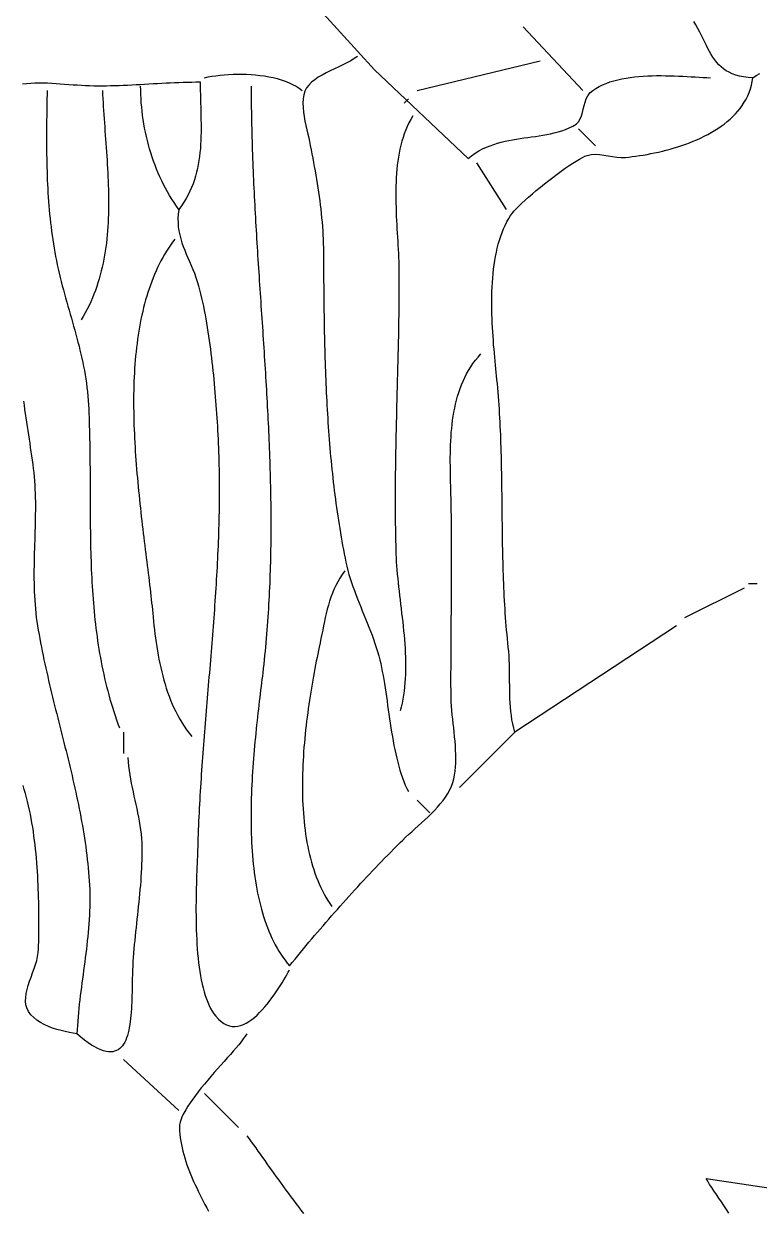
# Model space of a CAD drawing. Header units: millimetres. Extents: x 17 to 1517, y 15 to 1503.
# Drawn here: x 740.5 to 913.5, y 899.5 to 1178.7 of the extents above; entities that cross this region are included whole.
import ezdxf

# ---------------------------------------------------------------- set-up
doc = ezdxf.new("R2010")
doc.units = ezdxf.units.MM
doc.layers.add('0_0_0', color=3, linetype='Continuous')

msp = doc.modelspace()

# ---------------------------------------------------------------- linework, layer by layer
at = {"layer": '0_0_0'}
for points in [[(811, 1181), (822.9962, 1167.8302), (845, 1147), (845.8519, 1147.6505), (846.7087, 1148.235), (847.5702, 1148.7579), (848.4359, 1149.2234), (849.3057, 1149.636), (850.1791, 1150.0001), (851.0559, 1150.32), (851.9357, 1150.6001), (852.8182, 1150.8449), (853.7031, 1151.0587), (854.5902, 1151.2458), (855.4789, 1151.4107), (856.3692, 1151.5578), (857.2606, 1151.6914), (858.1527, 1151.816), (859.0454, 1151.9358), (859.9383, 1152.0553), (860.8311, 1152.1789), (861.7234, 1152.311), (862.6149, 1152.4559), (863.5054, 1152.618), (864.3945, 1152.8017), (865.2819, 1153.0115), (866.1672, 1153.2516), (867.0502, 1153.5264), (867.9305, 1153.8405), (868.8079, 1154.198), (869.682, 1154.6035), (870.4039, 1155.068), (870.956, 1155.6406), (871.3709, 1156.3018), (871.6812, 1157.0317), (871.9196, 1157.8107), (872.1187, 1158.6192), (872.3112, 1159.4374), (872.5298, 1160.2458), (872.807, 1161.0247), (873.1757, 1161.7544), (873.6684, 1162.4152), (874.3179, 1162.9875), (875.0599, 1163.4741), (875.8403, 1163.9159), (876.6563, 1164.3147), (877.5054, 1164.6726), (878.3851, 1164.9914), (879.2928, 1165.2731), (880.2259, 1165.5196), (881.1818, 1165.733), (882.1581, 1165.9152), (883.1521, 1166.068), (884.1613, 1166.1935), (885.1831, 1166.2936), (886.2149, 1166.3703), (887.2543, 1166.4254), (888.2985, 1166.4611), (889.3452, 1166.4791), (890.3916, 1166.4815), (891.4352, 1166.4702), (892.4736, 1166.4472), (893.504, 1166.4143), (894.524, 1166.3737), (895.5309, 1166.3271), (896.5223, 1166.2766), (897.4956, 1166.2241), (898.4481, 1166.1716), (899.3774, 1166.1209), (900.2808, 1166.0741), (901.1559, 1166.0332), (902, 1166)], [(894, 1037), (856, 1012), (855.7388, 1012.9618), (855.519, 1013.9324), (855.3368, 1014.9108), (855.1886, 1015.8963), (855.0708, 1016.8881), (854.9798, 1017.8855), (854.9118, 1018.8877), (854.8633, 1019.8939), (854.8307, 1020.9034), (854.8103, 1021.9153), (854.7985, 1022.9289), (854.7916, 1023.9434), (854.7861, 1024.9581), (854.7782, 1025.9721), (854.7644, 1026.9848), (854.741, 1027.9952), (854.7044, 1029.0028), (854.651, 1030.0066), (854.5771, 1031.0059), (854.4791, 1032), (854.3698, 1033.0003), (854.2667, 1034.0006), (854.1695, 1035.0008), (854.0779, 1036.0009), (853.9918, 1037.0009), (853.9111, 1038.0008), (853.8355, 1039.0006), (853.7648, 1040.0003), (853.6988, 1041), (853.6373, 1041.9996), (853.5802, 1042.9992), (853.5273, 1043.9986), (853.4783, 1044.9981), (853.433, 1045.9974), (853.3913, 1046.9968), (853.353, 1047.9961), (853.3179, 1048.9953), (853.2858, 1049.9945), (853.2565, 1050.9937), (853.2297, 1051.9929), (853.2054, 1052.992), (853.1833, 1053.9912), (853.1632, 1054.9903), (853.145, 1055.9894), (853.1284, 1056.9885), (853.1132, 1057.9877), (853.0993, 1058.9868), (853.0864, 1059.986), (853.0744, 1060.9851), (853.0631, 1061.9843), (853.0522, 1062.9835), (853.0417, 1063.9828), (853.0312, 1064.9821), (853.0206, 1065.9814), (853.0097, 1066.9808), (852.9984, 1067.9802), (852.9863, 1068.9797), (852.9734, 1069.9792), (852.9594, 1070.9788), (852.9441, 1071.9784), (852.9274, 1072.9782), (852.9091, 1073.978), (852.8889, 1074.9779), (852.8667, 1075.9779), (852.8422, 1076.9779), (852.8153, 1077.9781), (852.7858, 1078.9784), (852.7535, 1079.9788), (852.7182, 1080.9792), (852.6798, 1081.9798), (852.6379, 1082.9805), (852.5924, 1083.9814), (852.5432, 1084.9823), (852.49, 1085.9834), (852.4326, 1086.9847), (852.3709, 1087.986), (852.3047, 1088.9875), (852.2337, 1089.9892), (852.1577, 1090.991), (852.0767, 1091.993), (851.9903, 1092.9952), (851.8984, 1093.9975), (851.8009, 1095), (851.7192, 1095.8098), (851.6345, 1096.6467), (851.5475, 1097.5093), (851.4592, 1098.3959), (851.3706, 1099.3052), (851.2824, 1100.2354), (851.1956, 1101.1853), (851.1112, 1102.1531), (851.0299, 1103.1375), (850.9528, 1104.1369), (850.8806, 1105.1497), (850.8144, 1106.1745), (850.755, 1107.2098), (850.7033, 1108.2541), (850.6603, 1109.3057), (850.6267, 1110.3633), (850.6036, 1111.4253), (850.5919, 1112.4901), (850.5923, 1113.5564), (850.606, 1114.6225), (850.6336, 1115.6869), (850.6762, 1116.7481), (850.7346, 1117.8047), (850.8098, 1118.8551), (850.9027, 1119.8977), (851.0141, 1120.9311), (851.1449, 1121.9538), (851.2962, 1122.9642), (851.4686, 1123.9609), (851.6633, 1124.9422), (851.881, 1125.9068), (852.1227, 1126.853), (852.3893, 1127.7794), (852.6816, 1128.6844), (853.0007, 1129.5666), (853.3473, 1130.4244), (853.7224, 1131.2564), (854.1269, 1132.0609), (854.5617, 1132.8365), (855.0277, 1133.5817), (855.3606, 1134.0363), (855.7997, 1134.5573), (856.3356, 1135.1375), (856.959, 1135.7692), (857.6606, 1136.4451), (858.4309, 1137.1579), (859.2607, 1137.9), (860.1406, 1138.664), (861.0613, 1139.4425), (862.0133, 1140.2282), (862.9875, 1141.0136), (863.9745, 1141.7912), (864.9648, 1142.5536), (865.9492, 1143.2935), (866.9183, 1144.0034), (867.8628, 1144.6759), (868.7733, 1145.3036), (869.6405, 1145.879), (870.4551, 1146.3948), (871.2076, 1146.8434), (871.8889, 1147.2176), (872.4894, 1147.5099), (873, 1147.7128), (873.9604, 1147.9383), (874.9416, 1148.0023), (875.9391, 1147.944), (876.948, 1147.8028), (877.9637, 1147.6178), (878.9815, 1147.4285), (879.9966, 1147.2742), (881.0043, 1147.1941), (882, 1147.2276), (882.8095, 1147.3173), (883.6374, 1147.4194), (884.4821, 1147.5342), (885.3416, 1147.6622), (886.2144, 1147.8036), (887.0986, 1147.9589), (887.9926, 1148.1285), (888.8946, 1148.3128), (889.803, 1148.512), (890.7159, 1148.7267), (891.6316, 1148.9571), (892.5485, 1149.2037), (893.4647, 1149.4668), (894.3786, 1149.7469), (895.2884, 1150.0442), (896.1925, 1150.3592), (897.089, 1150.6923), (897.9762, 1151.0439), (898.8525, 1151.4142), (899.716, 1151.8037), (900.5652, 1152.2129), (901.3981, 1152.6419), (902.2131, 1153.0914), (903.0086, 1153.5615), (903.7826, 1154.0527), (904.5336, 1154.5654), (905.2598, 1155.1), (905.9594, 1155.6568), (906.6308, 1156.2363), (907.2722, 1156.8387), (907.8818, 1157.4645), (908.458, 1158.1141), (908.999, 1158.7878), (909.5031, 1159.486), (909.9686, 1160.2091), (910.3937, 1160.9575), (910.7767, 1161.7315), (911.1159, 1162.5316), (911.4096, 1163.3581), (911.656, 1164.2114), (911.8533, 1165.0919), (912, 1166), (910.8593, 1166.0759), (909.8091, 1166.2084), (908.8435, 1166.3953), (907.9571, 1166.6347), (907.144, 1166.9244), (906.3986, 1167.2625), (905.7153, 1167.6468), (905.0884, 1168.0753), (904.5123, 1168.5459), (903.9813, 1169.0566), (903.4897, 1169.6054), (903.0319, 1170.19), (902.6022, 1170.8087), (902.195, 1171.4591), (901.8045, 1172.1393), (901.4252, 1172.8473), (901.0514, 1173.581), (900.6774, 1174.3383), (900.2976, 1175.1171), (899.9063, 1175.9154), (899.4978, 1176.7312), (899.0665, 1177.5624), (898.6067, 1178.407), (898.1128, 1179.2627)], [(858, 1178), (872, 1163)], [(819, 1171), (818.2575, 1170.4923), (817.4291, 1170.0027), (816.5319, 1169.5258), (815.5831, 1169.0562), (814.6, 1168.5886), (813.5997, 1168.1175), (812.5994, 1167.6376), (811.6163, 1167.1436), (810.6676, 1166.63), (809.7706, 1166.0915), (808.9423, 1165.5227), (808.2001, 1164.9182), (807.561, 1164.2727), (807.0424, 1163.5809), (806.6513, 1162.8048), (806.3869, 1161.9411), (806.2346, 1161.0049), (806.18, 1160.0114), (806.2088, 1158.9758), (806.3065, 1157.9133), (806.4587, 1156.8391), (806.651, 1155.7684), (806.8689, 1154.7165), (807.0981, 1153.6984), (807.3242, 1152.7295), (807.5326, 1151.825), (807.7091, 1151), (807.9026, 1150.0242), (808.0947, 1149.0442), (808.2847, 1148.0603), (808.4723, 1147.0728), (808.6569, 1146.0818), (808.8381, 1145.0878), (809.0154, 1144.091), (809.1882, 1143.0917), (809.3562, 1142.0902), (809.5188, 1141.0867), (809.6755, 1140.0816), (809.826, 1139.0751), (809.9696, 1138.0675), (810.1059, 1137.0591), (810.2345, 1136.0502), (810.3549, 1135.0411), (810.4665, 1134.0321), (810.5689, 1133.0233), (810.6616, 1132.0152), (810.7442, 1131.008), (810.8161, 1130.002), (810.8769, 1128.9975), (810.926, 1127.9948), (810.9631, 1126.9941), (810.9877, 1125.9957), (810.9992, 1125), (811.004, 1124.0066), (811.0091, 1123.0124), (811.0145, 1122.0173), (811.0203, 1121.0215), (811.0265, 1120.0248), (811.0332, 1119.0274), (811.0404, 1118.0293), (811.0483, 1117.0304), (811.057, 1116.0309), (811.0663, 1115.0308), (811.0766, 1114.03), (811.0878, 1113.0287), (811.0999, 1112.0268), (811.1131, 1111.0244), (811.1275, 1110.0215), (811.143, 1109.0181), (811.1598, 1108.0143), (811.178, 1107.0101), (811.1975, 1106.0055), (811.2186, 1105.0006), (811.2411, 1103.9953), (811.2653, 1102.9897), (811.2912, 1101.9839), (811.3188, 1100.9779), (811.3483, 1099.9716), (811.3797, 1098.9652), (811.413, 1097.9586), (811.4483, 1096.9519), (811.4858, 1095.9451), (811.5254, 1094.9383), (811.5672, 1093.9314), (811.6114, 1092.9245), (811.658, 1091.9177), (811.707, 1090.9109), (811.7585, 1089.9042), (811.8126, 1088.8976), (811.8694, 1087.8912), (811.9289, 1086.8849), (811.9912, 1085.8788), (812.0563, 1084.873), (812.1244, 1083.8674), (812.1955, 1082.8621), (812.2697, 1081.8572), (812.3471, 1080.8526), (812.4276, 1079.8483), (812.5114, 1078.8445), (812.5986, 1077.8411), (812.6892, 1076.8381), (812.7833, 1075.8357), (812.881, 1074.8337), (812.9823, 1073.8324), (813.0873, 1072.8316), (813.1961, 1071.8314), (813.3087, 1070.8318), (813.4252, 1069.8329), (813.5457, 1068.8347), (813.6703, 1067.8373), (813.7989, 1066.8405), (813.9318, 1065.8446), (814.0689, 1064.8495), (814.2104, 1063.8552), (814.3562, 1062.8618), (814.5066, 1061.8693), (814.6614, 1060.8777), (814.8209, 1059.8871), (814.985, 1058.8974), (815.1539, 1057.9088), (815.3276, 1056.9212), (815.5062, 1055.9347), (815.6897, 1054.9493), (815.8783, 1053.965), (816.0719, 1052.9819), (816.2708, 1052), (816.4833, 1051.0376), (816.7237, 1050.0779), (816.9896, 1049.1205), (817.2786, 1048.165), (817.5883, 1047.2113), (817.9164, 1046.2589), (818.2605, 1045.3076), (818.6181, 1044.3571), (818.987, 1043.407), (819.3648, 1042.4571), (819.749, 1041.507), (820.1373, 1040.5564), (820.5273, 1039.605), (820.9167, 1038.6526), (821.3031, 1037.6987), (821.684, 1036.7431), (822.0571, 1035.7855), (822.4201, 1034.8256), (822.7706, 1033.8631), (823.1061, 1032.8976), (823.4243, 1031.9288), (823.7229, 1030.9565), (823.9994, 1029.9803), (824.2515, 1029), (824.4554, 1028.1253), (824.6488, 1027.2254), (824.8327, 1026.3023), (825.0082, 1025.3578), (825.1764, 1024.3939), (825.3385, 1023.4125), (825.4956, 1022.4155), (825.6486, 1021.4047), (825.7989, 1020.3822), (825.9473, 1019.3497), (826.0951, 1018.3093), (826.2434, 1017.2628), (826.3932, 1016.2122), (826.5456, 1015.1593), (826.7018, 1014.106), (826.8629, 1013.0544), (827.0299, 1012.0062), (827.204, 1010.9634), (827.3863, 1009.9279), (827.5778, 1008.9016), (827.7797, 1007.8865), (827.993, 1006.8844), (828.219, 1005.8972), (828.4586, 1004.9268), (828.713, 1003.9753), (828.9832, 1003.0444), (829.2705, 1002.136), (829.5758, 1001.2522), (829.9003, 1000.3948), (830.2451, 999.5656), (830.6113, 998.7667), (831, 998)], [(833, 1163), (862, 1170)], [(740.2139, 1164.5507), (741.1771, 1164.6596), (742.1496, 1164.7338), (743.1301, 1164.7769), (744.1172, 1164.7926), (745.1097, 1164.7842), (746.1061, 1164.7556), (747.1052, 1164.7102), (748.1056, 1164.6517), (749.1061, 1164.5836), (750.1054, 1164.5096), (751.102, 1164.4332), (752.0947, 1164.358), (753.0821, 1164.2876), (754.0631, 1164.2256), (755.0361, 1164.1756), (756, 1164.1412), (756.9777, 1164.1209), (757.9591, 1164.1115), (758.9441, 1164.112), (759.9323, 1164.1217), (760.9236, 1164.1398), (761.9176, 1164.1654), (762.9141, 1164.1977), (763.913, 1164.2359), (764.9138, 1164.2791), (765.9165, 1164.3267), (766.9207, 1164.3776), (767.9261, 1164.4312), (768.9326, 1164.4867), (769.9399, 1164.5431), (770.9478, 1164.5996), (771.956, 1164.6556), (772.9642, 1164.7101), (773.9722, 1164.7623), (774.9798, 1164.8114), (775.9867, 1164.8566), (776.9927, 1164.8971), (777.9975, 1164.932), (779.0009, 1164.9606), (780.0026, 1164.982), (781.0023, 1164.9954), (782, 1165), (782.0048, 1164.001), (782.0181, 1163.0037), (782.038, 1162.0082), (782.0625, 1161.0147), (782.0899, 1160.0236), (782.1182, 1159.035), (782.1455, 1158.0492), (782.1699, 1157.0663), (782.1896, 1156.0868), (782.2027, 1155.1107), (782.2073, 1154.1383), (782.2014, 1153.1699), (782.1833, 1152.2057), (782.1511, 1151.246), (782.1028, 1150.2909), (782.0365, 1149.3407), (781.9505, 1148.3957), (781.8427, 1147.4561), (781.7114, 1146.5221), (781.5545, 1145.5939), (781.3704, 1144.6719), (781.1569, 1143.7562), (780.9124, 1142.8471), (780.6348, 1141.9447), (780.3224, 1141.0495), (779.9732, 1140.1615), (779.5853, 1139.281), (779.1569, 1138.4084), (778.686, 1137.5437), (778.1708, 1136.6872), (777.6094, 1135.8392), (777, 1135), (776.426, 1135.7891), (775.8713, 1136.5953), (775.3358, 1137.418), (774.8195, 1138.2562), (774.3223, 1139.1093), (773.8442, 1139.9765), (773.3852, 1140.857), (772.9452, 1141.75), (772.5243, 1142.6549), (772.1223, 1143.5708), (771.7392, 1144.4969), (771.3751, 1145.4326), (771.0298, 1146.3769), (770.7033, 1147.3293), (770.3956, 1148.2889), (770.1067, 1149.2549), (769.8365, 1150.2266), (769.585, 1151.2032), (769.3521, 1152.184), (769.1379, 1153.1682), (768.9422, 1154.155), (768.7651, 1155.1437), (768.6065, 1156.1335), (768.4664, 1157.1236), (768.3447, 1158.1133), (768.2414, 1159.1019), (768.1565, 1160.0884), (768.09, 1161.0723), (768.0417, 1162.0527), (768.0117, 1163.0288), (768, 1164)], [(783, 1166), (783.867, 1166.1747), (784.7721, 1166.3314), (785.7113, 1166.469), (786.6803, 1166.5863), (787.6752, 1166.6823), (788.6916, 1166.7558), (789.7257, 1166.8059), (790.7731, 1166.8313), (791.8299, 1166.831), (792.8919, 1166.8039), (793.9549, 1166.7489), (795.0149, 1166.6649), (796.0678, 1166.5509), (797.1094, 1166.4057), (798.1356, 1166.2283), (799.1423, 1166.0175), (800.1254, 1165.7723), (801.0807, 1165.4915), (802.0042, 1165.1742), (802.8918, 1164.8191), (803.7392, 1164.4253), (804.5425, 1163.9915), (805.2974, 1163.5168), (806, 1163)], [(912, 1166), (912.8107, 1166.5026), (913.6394, 1166.9538)], [(746, 1163), (745.9823, 1162.0097), (745.9649, 1161.0172), (745.9481, 1160.0227), (745.9321, 1159.0262), (745.9172, 1158.0279), (745.9036, 1157.0279), (745.8916, 1156.0264), (745.8816, 1155.0234), (745.8737, 1154.0192), (745.8682, 1153.0138), (745.8655, 1152.0075), (745.8657, 1151.0002), (745.8692, 1149.9922), (745.8762, 1148.9836), (745.8871, 1147.9744), (745.9019, 1146.965), (745.9211, 1145.9553), (745.945, 1144.9455), (745.9737, 1143.9357), (746.0075, 1142.9262), (746.0468, 1141.9169), (746.0918, 1140.9081), (746.1427, 1139.8998), (746.1999, 1138.8923), (746.2636, 1137.8856), (746.334, 1136.8799), (746.4115, 1135.8752), (746.4964, 1134.8718), (746.5888, 1133.8698), (746.6891, 1132.8692), (746.7975, 1131.8703), (746.9143, 1130.8732), (747.0398, 1129.8779), (747.1743, 1128.8847), (747.318, 1127.8936), (747.4711, 1126.9048), (747.6341, 1125.9185), (747.807, 1124.9347), (747.9903, 1123.9536), (748.1842, 1122.9753), (748.3889, 1122), (748.611, 1120.9964), (748.8416, 1120.0012), (749.0799, 1119.0138), (749.325, 1118.0337), (749.5762, 1117.06), (749.8326, 1116.0924), (750.0933, 1115.1302), (750.3575, 1114.1728), (750.6244, 1113.2196), (750.8931, 1112.2699), (751.1628, 1111.3233), (751.4327, 1110.379), (751.702, 1109.4366), (751.9697, 1108.4953), (752.2352, 1107.5547), (752.4974, 1106.614), (752.7557, 1105.6728), (753.0091, 1104.7303), (753.2569, 1103.7861), (753.4981, 1102.8395), (753.7321, 1101.8899), (753.9578, 1100.9366), (754.1746, 1099.9792), (754.3815, 1099.0171), (754.5777, 1098.0495), (754.7625, 1097.0759), (754.9349, 1096.0957), (755.0941, 1095.1084), (755.2393, 1094.1133), (755.3696, 1093.1098), (755.4843, 1092.0973), (755.5825, 1091.0752), (755.6633, 1090.043), (755.726, 1089), (755.774, 1088.0096), (755.8176, 1087.0188), (755.8571, 1086.0278), (755.8926, 1085.0365), (755.9245, 1084.0448), (755.9528, 1083.0529), (755.9778, 1082.0607), (755.9999, 1081.0684), (756.0191, 1080.0757), (756.0357, 1079.0829), (756.0499, 1078.0899), (756.062, 1077.0967), (756.0722, 1076.1034), (756.0807, 1075.11), (756.0877, 1074.1164), (756.0935, 1073.1227), (756.0982, 1072.1289), (756.1021, 1071.1351), (756.1055, 1070.1412), (756.1085, 1069.1473), (756.1114, 1068.1534), (756.1144, 1067.1595), (756.1177, 1066.1656), (756.1216, 1065.1718), (756.1263, 1064.178), (756.1319, 1063.1842), (756.1388, 1062.1906), (756.1471, 1061.1971), (756.157, 1060.2036), (756.1689, 1059.2104), (756.1829, 1058.2173), (756.1993, 1057.2243), (756.2182, 1056.2316), (756.2399, 1055.239), (756.2646, 1054.2467), (756.2925, 1053.2546), (756.324, 1052.2628), (756.3591, 1051.2713), (756.3981, 1050.28), (756.4413, 1049.2891), (756.4888, 1048.2985), (756.541, 1047.3083), (756.5979, 1046.3184), (756.6599, 1045.3288), (756.7271, 1044.3397), (756.7998, 1043.351), (756.8783, 1042.3627), (756.9626, 1041.3749), (757.0532, 1040.3876), (757.1501, 1039.4007), (757.2536, 1038.4143), (757.3639, 1037.4284), (757.4814, 1036.4431), (757.6061, 1035.4583), (757.7383, 1034.4741), (757.8782, 1033.4905), (758.0261, 1032.5075), (758.1821, 1031.5251), (758.3466, 1030.5433), (758.5197, 1029.5622), (758.7016, 1028.5818), (758.8927, 1027.602), (759.093, 1026.623), (759.3029, 1025.6447), (759.5225, 1024.6671), (759.752, 1023.6902), (759.9918, 1022.7142), (760.242, 1021.7389), (760.5029, 1020.7645), (760.7746, 1019.7908), (761.0574, 1018.818), (761.3516, 1017.8461), (761.6572, 1016.8751), (761.9747, 1015.9049), (762.3042, 1014.9357), (762.6458, 1013.9673), (763, 1013)], [(759, 1163), (759.043, 1162.0621), (759.0915, 1161.12), (759.1449, 1160.1737), (759.2025, 1159.2235), (759.264, 1158.2696), (759.3287, 1157.3122), (759.396, 1156.3516), (759.4655, 1155.3879), (759.5365, 1154.4214), (759.6085, 1153.4523), (759.6811, 1152.4808), (759.7535, 1151.5072), (759.8253, 1150.5316), (759.8959, 1149.5543), (759.9648, 1148.5754), (760.0314, 1147.5953), (760.0951, 1146.6142), (760.1555, 1145.6321), (760.2119, 1144.6495), (760.2639, 1143.6664), (760.3108, 1142.6831), (760.3521, 1141.6999), (760.3873, 1140.7168), (760.4158, 1139.7343), (760.4371, 1138.7524), (760.4505, 1137.7715), (760.4556, 1136.7916), (760.4519, 1135.8131), (760.4387, 1134.8361), (760.4155, 1133.8609), (760.3817, 1132.8877), (760.3369, 1131.9167), (760.2804, 1130.9482), (760.2117, 1129.9822), (760.1303, 1129.0192), (760.0356, 1128.0592), (759.927, 1127.1026), (759.804, 1126.1494), (759.6661, 1125.2), (759.5127, 1124.2546), (759.3432, 1123.3133), (759.1572, 1122.3765), (758.954, 1121.4442), (758.7331, 1120.5168), (758.4939, 1119.5945), (758.2359, 1118.6774), (757.9586, 1117.7658), (757.6614, 1116.8599), (757.3437, 1115.96), (757.005, 1115.0661), (756.6448, 1114.1787), (756.2625, 1113.2978), (755.8575, 1112.4238), (755.4293, 1111.5567), (754.9773, 1110.6969), (754.5011, 1109.8446), (754, 1109)], [(794, 1164), (794.0012, 1162.996), (794.005, 1161.9925), (794.0112, 1160.9896), (794.0199, 1159.9871), (794.0308, 1158.9852), (794.0441, 1157.9838), (794.0597, 1156.9828), (794.0775, 1155.9823), (794.0974, 1154.9823), (794.1194, 1153.9828), (794.1436, 1152.9837), (794.1697, 1151.9851), (794.1978, 1150.9869), (794.2278, 1149.9891), (794.2596, 1148.9917), (794.2933, 1147.9948), (794.3288, 1146.9983), (794.3659, 1146.0021), (794.4048, 1145.0064), (794.4452, 1144.011), (794.4873, 1143.016), (794.5308, 1142.0214), (794.5759, 1141.0271), (794.6223, 1140.0332), (794.6702, 1139.0397), (794.7193, 1138.0464), (794.7698, 1137.0535), (794.8214, 1136.0609), (794.8743, 1135.0686), (794.9283, 1134.0767), (794.9833, 1133.085), (795.0394, 1132.0936), (795.0965, 1131.1025), (795.1545, 1130.1116), (795.2134, 1129.121), (795.2732, 1128.1307), (795.3337, 1127.1406), (795.395, 1126.1508), (795.4569, 1125.1612), (795.5195, 1124.1718), (795.5827, 1123.1826), (795.6464, 1122.1936), (795.7107, 1121.2048), (795.7753, 1120.2163), (795.8404, 1119.2279), (795.9058, 1118.2397), (795.9715, 1117.2516), (796.0375, 1116.2637), (796.1036, 1115.276), (796.1699, 1114.2884), (796.2363, 1113.3009), (796.3028, 1112.3136), (796.3693, 1111.3264), (796.4357, 1110.3392), (796.502, 1109.3522), (796.5682, 1108.3653), (796.6342, 1107.3785), (796.6999, 1106.3918), (796.7653, 1105.4051), (796.8305, 1104.4185), (796.8952, 1103.432), (796.9595, 1102.4455), (797.0233, 1101.459), (797.0865, 1100.4726), (797.1492, 1099.4862), (797.2112, 1098.4998), (797.2726, 1097.5134), (797.3332, 1096.527), (797.393, 1095.5407), (797.452, 1094.5543), (797.5102, 1093.5678), (797.5674, 1092.5814), (797.6236, 1091.5949), (797.6788, 1090.6083), (797.7329, 1089.6217), (797.7859, 1088.6351), (797.8377, 1087.6483), (797.8883, 1086.6615), (797.9377, 1085.6746), (797.9857, 1084.6876), (798.0323, 1083.7005), (798.0775, 1082.7133), (798.1213, 1081.726), (798.1635, 1080.7385), (798.2042, 1079.751), (798.2432, 1078.7632), (798.2806, 1077.7753), (798.3163, 1076.7873), (798.3502, 1075.7991), (798.3823, 1074.8107), (798.4125, 1073.8221), (798.4408, 1072.8334), (798.4672, 1071.8444), (798.4915, 1070.8552), (798.5138, 1069.8659), (798.534, 1068.8763), (798.5521, 1067.8864), (798.5679, 1066.8964), (798.5815, 1065.906), (798.5928, 1064.9155), (798.6017, 1063.9246), (798.6082, 1062.9335), (798.6123, 1061.9422), (798.6139, 1060.9505), (798.6129, 1059.9585), (798.6094, 1058.9663), (798.6032, 1057.9737), (798.5943, 1056.9808), (798.5826, 1055.9876), (798.5682, 1054.994), (798.5509, 1054.0001), (798.5308, 1053.0059), (798.5076, 1052.0113), (798.4816, 1051.0163), (798.4524, 1050.021), (798.4202, 1049.0252), (798.3848, 1048.0291), (798.3463, 1047.0326), (798.3045, 1046.0357), (798.2595, 1045.0384), (798.2111, 1044.0406), (798.1593, 1043.0424), (798.1041, 1042.0438), (798.0454, 1041.0448), (797.9832, 1040.0452), (797.9174, 1039.0453), (797.848, 1038.0448), (797.7749, 1037.0439), (797.6981, 1036.0425), (797.6175, 1035.0406), (797.5331, 1034.0382), (797.4448, 1033.0353), (797.3526, 1032.0318), (797.2565, 1031.0279), (797.1563, 1030.0234), (797.052, 1029.0184), (796.9436, 1028.0128), (796.8311, 1027.0066), (796.7144, 1026), (796.6204, 1025.2076), (796.5239, 1024.3999), (796.4253, 1023.5774), (796.3247, 1022.7405), (796.2226, 1021.8898), (796.1193, 1021.0257), (796.015, 1020.1487), (795.91, 1019.2592), (795.8047, 1018.3578), (795.6994, 1017.4449), (795.5944, 1016.521), (795.4899, 1015.5865), (795.3863, 1014.6421), (795.284, 1013.688), (795.1831, 1012.7249), (795.0841, 1011.7531), (794.9872, 1010.7732), (794.8927, 1009.7857), (794.801, 1008.791), (794.7124, 1007.7895), (794.6271, 1006.7819), (794.5454, 1005.7685), (794.4678, 1004.7498), (794.3944, 1003.7263), (794.3256, 1002.6985), (794.2617, 1001.6669), (794.2031, 1000.6319), (794.1499, 999.5941), (794.1026, 998.5538), (794.0614, 997.5116), (794.0267, 996.468), (793.9987, 995.4234), (793.9777, 994.3782), (793.9642, 993.3331), (793.9583, 992.2885), (793.9604, 991.2447), (793.9707, 990.2025), (793.9897, 989.162), (794.0176, 988.124), (794.0547, 987.0888), (794.1013, 986.057), (794.1578, 985.0289), (794.2244, 984.0052), (794.3014, 982.9862), (794.3892, 981.9724), (794.4881, 980.9644), (794.5984, 979.9625), (794.7203, 978.9674), (794.8542, 977.9793), (795.0004, 976.9989), (795.1592, 976.0266), (795.331, 975.0629), (795.5159, 974.1083), (795.7144, 973.1632), (795.9267, 972.2281), (796.1532, 971.3035), (796.3941, 970.3899), (796.6498, 969.4877), (796.9205, 968.5975), (797.2067, 967.7196), (797.5085, 966.8547), (797.8263, 966.0031), (798.1604, 965.1653), (798.5112, 964.3419), (798.8788, 963.5332), (799.2637, 962.7398), (799.6661, 961.9622), (800.0864, 961.2008), (800.5248, 960.4561), (800.9817, 959.7286), (801.4573, 959.0188), (801.952, 958.3271), (802.4661, 957.654), (803, 957), (803.6535, 957.8009), (804.3079, 958.5994), (804.9631, 959.3955), (805.6193, 960.1892), (806.2766, 960.9806), (806.935, 961.7697), (807.5945, 962.5565), (808.2553, 963.3411), (808.9173, 964.1235), (809.5808, 964.9037), (810.2457, 965.6818), (810.9121, 966.4578), (811.5801, 967.2316), (812.2498, 968.0035), (812.9212, 968.7733), (813.5944, 969.5412), (814.2695, 970.3071), (814.9465, 971.0711), (815.6255, 971.8333), (816.3066, 972.5935), (816.9898, 973.352), (817.6752, 974.1087), (818.3629, 974.8636), (819.053, 975.6168), (819.7455, 976.3684), (820.4405, 977.1183), (821.138, 977.8665), (821.8382, 978.6132), (822.5411, 979.3583), (823.2467, 980.1019), (823.9552, 980.8441), (824.6666, 981.5847), (825.381, 982.324), (826.0984, 983.0618), (826.8189, 983.7983), (827.5427, 984.5335), (828.2696, 985.2673), (829, 986), (829.6358, 986.6201), (830.3121, 987.2541), (831.0222, 987.9017), (831.7592, 988.5631), (832.5163, 989.2381), (833.2867, 989.9269), (834.0637, 990.6293), (834.8404, 991.3454), (835.61, 992.0752), (836.3658, 992.8185), (837.101, 993.5755), (837.8087, 994.3462), (838.4822, 995.1304), (839.1146, 995.9282), (839.6993, 996.7396), (840.2293, 997.5646), (840.6979, 998.4031), (841.0983, 999.2552), (841.4237, 1000.1208), (841.6674, 1001), (841.8446, 1001.9048), (841.9759, 1002.8366), (842.0652, 1003.7923), (842.1165, 1004.7693), (842.1338, 1005.7647), (842.1209, 1006.7758), (842.082, 1007.7996), (842.0209, 1008.8335), (841.9416, 1009.8745), (841.848, 1010.92), (841.7442, 1011.9671), (841.634, 1013.0129), (841.5215, 1014.0548), (841.4106, 1015.0898), (841.3053, 1016.1153), (841.2094, 1017.1283), (841.1271, 1018.126), (841.0622, 1019.1058), (841.0188, 1020.0647), (841.0007, 1021), (840.9969, 1022.0004), (840.9944, 1023.0009), (840.9932, 1024.0013), (840.9931, 1025.0016), (840.9941, 1026.0019), (840.996, 1027.0021), (840.9989, 1028.0023), (841.0027, 1029.0024), (841.0071, 1030.0025), (841.0123, 1031.0025), (841.0181, 1032.0025), (841.0244, 1033.0025), (841.0312, 1034.0025), (841.0383, 1035.0024), (841.0458, 1036.0023), (841.0535, 1037.0021), (841.0613, 1038.002), (841.0692, 1039.0018), (841.0771, 1040.0016), (841.0849, 1041.0014), (841.0926, 1042.0012), (841.1, 1043.001), (841.1071, 1044.0007), (841.1139, 1045.0005), (841.1201, 1046.0003), (841.1258, 1047), (841.131, 1047.9998), (841.1354, 1048.9996), (841.139, 1049.9994), (841.1418, 1050.9992), (841.1437, 1051.999), (841.1445, 1052.9988), (841.1443, 1053.9987), (841.143, 1054.9985), (841.1404, 1055.9984), (841.1364, 1056.9983), (841.1312, 1057.9983), (841.1244, 1058.9983), (841.1161, 1059.9983), (841.1062, 1060.9983), (841.0946, 1061.9984), (841.0813, 1062.9986), (841.0661, 1063.9987), (841.0489, 1064.999), (841.0298, 1065.9992), (841.0086, 1066.9996), (840.9853, 1068), (840.9617, 1068.9291), (840.9372, 1069.8671), (840.9128, 1070.8131), (840.8898, 1071.7663), (840.8692, 1072.7259), (840.8525, 1073.6909), (840.8406, 1074.6606), (840.8349, 1075.6341), (840.8365, 1076.6106), (840.8465, 1077.5891), (840.8663, 1078.569), (840.897, 1079.5492), (840.9397, 1080.529), (840.9957, 1081.5076), (841.0662, 1082.484), (841.1524, 1083.4574), (841.2554, 1084.4271), (841.3764, 1085.392), (841.5167, 1086.3515), (841.6774, 1087.3046), (841.8597, 1088.2505), (842.0648, 1089.1884), (842.2939, 1090.1174), (842.5483, 1091.0366), (842.829, 1091.9453), (843.1373, 1092.8425), (843.4744, 1093.7274), (843.8415, 1094.5993), (844.2397, 1095.4571), (844.6703, 1096.3002), (845.1344, 1097.1276), (845.6333, 1097.9384), (846.168, 1098.732), (846.74, 1099.5073), (847.3502, 1100.2636), (848, 1101)], [(831, 1161), (830, 1160)], [(832, 1157), (831.5349, 1156.2016), (831.1053, 1155.3846), (830.7097, 1154.5497), (830.3471, 1153.6978), (830.016, 1152.8298), (829.7154, 1151.9466), (829.444, 1151.0491), (829.2005, 1150.138), (828.9837, 1149.2144), (828.7923, 1148.2791), (828.6252, 1147.3329), (828.4811, 1146.3767), (828.3587, 1145.4115), (828.2568, 1144.4381), (828.1742, 1143.4573), (828.1096, 1142.4701), (828.0618, 1141.4773), (828.0296, 1140.4798), (828.0116, 1139.4784), (828.0068, 1138.4742), (828.0138, 1137.4678), (828.0315, 1136.4603), (828.0585, 1135.4524), (828.0936, 1134.4452), (828.1356, 1133.4393), (828.1833, 1132.4358), (828.2354, 1131.4355), (828.2907, 1130.4392), (828.348, 1129.4479), (828.4059, 1128.4624), (828.4634, 1127.4836), (828.519, 1126.5124), (828.5717, 1125.5497), (828.6201, 1124.5963), (828.663, 1123.6531), (828.6993, 1122.721), (828.7275, 1121.8008), (828.7466, 1120.8935), (828.7553, 1120), (828.7576, 1119.0031), (828.7579, 1118.0062), (828.7561, 1117.009), (828.7525, 1116.0116), (828.747, 1115.0141), (828.7397, 1114.0165), (828.7308, 1113.0186), (828.7202, 1112.0206), (828.7082, 1111.0225), (828.6947, 1110.0242), (828.6798, 1109.0257), (828.6636, 1108.0271), (828.6462, 1107.0284), (828.6277, 1106.0295), (828.6081, 1105.0305), (828.5875, 1104.0314), (828.566, 1103.0322), (828.5437, 1102.0328), (828.5207, 1101.0333), (828.497, 1100.0337), (828.4727, 1099.034), (828.4479, 1098.0342), (828.4227, 1097.0343), (828.3971, 1096.0343), (828.3713, 1095.0342), (828.3453, 1094.034), (828.3191, 1093.0338), (828.2929, 1092.0334), (828.2667, 1091.033), (828.2407, 1090.0325), (828.2149, 1089.032), (828.1893, 1088.0313), (828.1641, 1087.0307), (828.1393, 1086.0299), (828.115, 1085.0291), (828.0913, 1084.0283), (828.0683, 1083.0274), (828.046, 1082.0265), (828.0246, 1081.0255), (828.0041, 1080.0245), (827.9845, 1079.0235), (827.966, 1078.0224), (827.9486, 1077.0214), (827.9325, 1076.0203), (827.9176, 1075.0192), (827.9041, 1074.0181), (827.8921, 1073.017), (827.8816, 1072.0158), (827.8727, 1071.0147), (827.8654, 1070.0136), (827.86, 1069.0125), (827.8564, 1068.0114), (827.8547, 1067.0104), (827.855, 1066.0093), (827.8574, 1065.0083), (827.8619, 1064.0073), (827.8687, 1063.0064), (827.8778, 1062.0054), (827.8893, 1061.0046), (827.9032, 1060.0037), (827.9197, 1059.003), (827.9388, 1058.0022), (827.9607, 1057.0016), (827.9853, 1056.001), (828.0127, 1055.0004), (828.0432, 1054), (828.0805, 1053.0585), (828.1319, 1052.1055), (828.1962, 1051.1417), (828.2721, 1050.1678), (828.3584, 1049.1846), (828.4537, 1048.1926), (828.5568, 1047.1927), (828.6664, 1046.1855), (828.7814, 1045.1718), (828.9003, 1044.1522), (829.0219, 1043.1275), (829.1451, 1042.0983), (829.2684, 1041.0654), (829.3907, 1040.0295), (829.5107, 1038.9913), (829.627, 1037.9515), (829.7385, 1036.9108), (829.8439, 1035.87), (829.9419, 1034.8296), (830.0313, 1033.7905), (830.1107, 1032.7533), (830.179, 1031.7188), (830.2348, 1030.6876), (830.2769, 1029.6605), (830.304, 1028.6382), (830.3148, 1027.6213), (830.3082, 1026.6106), (830.2827, 1025.6068), (830.2372, 1024.6107), (830.1705, 1023.6228), (830.0811, 1022.644), (829.9679, 1021.6748), (829.8296, 1020.7162), (829.6649, 1019.7686), (829.4726, 1018.8329), (829.2513, 1017.9098), (829, 1017)], [(871, 1154), (875, 1150)], [(847, 1146), (854, 1135)], [(777, 1135), (776.8492, 1133.9197), (776.7799, 1132.8769), (776.7853, 1131.8674), (776.8588, 1130.8873), (776.9937, 1129.9325), (777.1834, 1128.9992), (777.4213, 1128.0834), (777.7006, 1127.1809), (778.0148, 1126.2879), (778.3572, 1125.4004), (778.7212, 1124.5143), (779.1, 1123.6257), (779.4871, 1122.7306), (779.8759, 1121.825), (780.2595, 1120.9049), (780.6315, 1119.9664), (780.9852, 1119.0053), (781.3139, 1118.0179), (781.611, 1117), (781.8583, 1116.0594), (782.0958, 1115.109), (782.3238, 1114.1495), (782.5424, 1113.1814), (782.7521, 1112.2053), (782.9529, 1111.2219), (783.1453, 1110.2317), (783.3295, 1109.2354), (783.5057, 1108.2334), (783.6742, 1107.2266), (783.8353, 1106.2153), (783.9892, 1105.2003), (784.1363, 1104.1822), (784.2767, 1103.1614), (784.4108, 1102.1388), (784.5388, 1101.1147), (784.6609, 1100.09), (784.7776, 1099.065), (784.8889, 1098.0405), (784.9952, 1097.0171), (785.0968, 1095.9952), (785.1939, 1094.9757), (785.2868, 1093.959), (785.3757, 1092.9457), (785.461, 1091.9365), (785.5429, 1090.932), (785.6216, 1089.9326), (785.6974, 1088.9392), (785.7706, 1087.9522), (785.8415, 1086.9722), (785.9104, 1086), (785.9792, 1084.9836), (786.0432, 1083.968), (786.1025, 1082.9533), (786.1571, 1081.9393), (786.2071, 1080.9262), (786.2526, 1079.9138), (786.2937, 1078.9023), (786.3305, 1077.8914), (786.3629, 1076.8813), (786.3912, 1075.8719), (786.4153, 1074.8632), (786.4354, 1073.8552), (786.4515, 1072.8479), (786.4638, 1071.8412), (786.4722, 1070.8351), (786.4769, 1069.8297), (786.4779, 1068.8249), (786.4753, 1067.8207), (786.4693, 1066.817), (786.4598, 1065.8139), (786.447, 1064.8114), (786.4309, 1063.8094), (786.4115, 1062.8079), (786.3891, 1061.8069), (786.3637, 1060.8064), (786.3352, 1059.8063), (786.3039, 1058.8067), (786.2698, 1057.8076), (786.233, 1056.8088), (786.1935, 1055.8105), (786.1514, 1054.8125), (786.1068, 1053.815), (786.0598, 1052.8178), (786.0104, 1051.8209), (785.9588, 1050.8244), (785.905, 1049.8281), (785.8491, 1048.8322), (785.7911, 1047.8366), (785.7312, 1046.8412), (785.6694, 1045.846), (785.6058, 1044.8511), (785.5405, 1043.8565), (785.4735, 1042.862), (785.405, 1041.8677), (785.3349, 1040.8736), (785.2635, 1039.8796), (785.1907, 1038.8858), (785.1166, 1037.8921), (785.0414, 1036.8986), (784.965, 1035.9051), (784.8876, 1034.9117), (784.8093, 1033.9183), (784.73, 1032.9251), (784.65, 1031.9318), (784.5693, 1030.9386), (784.4879, 1029.9453), (784.4059, 1028.9521), (784.3235, 1027.9588), (784.2406, 1026.9655), (784.1574, 1025.9721), (784.0739, 1024.9786), (783.9903, 1023.9851), (783.9066, 1022.9914), (783.8228, 1021.9976), (783.7391, 1021.0037), (783.6555, 1020.0097), (783.5721, 1019.0154), (783.489, 1018.021), (783.4062, 1017.0264), (783.3239, 1016.0315), (783.2421, 1015.0365), (783.1609, 1014.0411), (783.0804, 1013.0456), (783.0006, 1012.0497), (782.9216, 1011.0536), (782.8435, 1010.0571), (782.7665, 1009.0603), (782.6904, 1008.0632), (782.6155, 1007.0657), (782.5418, 1006.0679), (782.4694, 1005.0696), (782.3984, 1004.071), (782.3288, 1003.0719), (782.2607, 1002.0725), (782.1942, 1001.0725), (782.1294, 1000.0721), (782.0663, 999.0713), (782.005, 998.0699), (781.9457, 997.068), (781.8884, 996.0656), (781.8331, 995.0626), (781.7799, 994.0591), (781.729, 993.0551), (781.6803, 992.0504), (781.634, 991.0451), (781.5902, 990.0392), (781.5489, 989.0327), (781.5101, 988.0255), (781.4741, 987.0177), (781.4408, 986.0092), (781.4104, 985), (781.3887, 984.3008), (781.3632, 983.5583), (781.3346, 982.775), (781.3035, 981.953), (781.2708, 981.0948), (781.2372, 980.2026), (781.2034, 979.2788), (781.1701, 978.3257), (781.1382, 977.3457), (781.1083, 976.3411), (781.0811, 975.3142), (781.0575, 974.2674), (781.0381, 973.2029), (781.0238, 972.1231), (781.0152, 971.0304), (781.013, 969.9271), (781.0181, 968.8155), (781.0311, 967.6979), (781.0528, 966.5767), (781.084, 965.4541), (781.1253, 964.3327), (781.1775, 963.2145), (781.2414, 962.1021), (781.3177, 960.9977), (781.4071, 959.9037), (781.5104, 958.8223), (781.6282, 957.756), (781.7615, 956.707), (781.9108, 955.6777), (782.077, 954.6704), (782.2607, 953.6875), (782.4627, 952.7312), (782.6838, 951.804), (782.9247, 950.9081), (783.1861, 950.0458), (783.4687, 949.2196), (783.7734, 948.4317), (784.1008, 947.6845), (784.4517, 946.9802), (784.8268, 946.3213), (785.2269, 945.7101), (785.6527, 945.1489), (786.2825, 944.4526), (786.9208, 943.885), (787.5663, 943.4402), (788.2175, 943.1119), (788.8732, 942.894), (789.532, 942.7805), (790.1924, 942.7653), (790.8531, 942.8421), (791.5128, 943.0051), (792.1701, 943.2479), (792.8236, 943.5646), (793.472, 943.949), (794.1139, 944.395), (794.7479, 944.8965), (795.3726, 945.4474), (795.9868, 946.0417), (796.589, 946.6731), (797.1779, 947.3356), (797.7521, 948.0231), (798.3103, 948.7295), (798.851, 949.4487), (799.373, 950.1745), (799.8748, 950.9009), (800.355, 951.6218), (800.8124, 952.331), (801.2456, 953.0225), (801.6531, 953.6901), (802.0337, 954.3277), (802.3859, 954.9293), (802.7085, 955.4888), (803, 956)], [(776, 1128), (775.4885, 1127.3088), (774.9938, 1126.6042), (774.5156, 1125.8864), (774.0537, 1125.1558), (773.6078, 1124.4124), (773.1779, 1123.6567), (772.7635, 1122.8889), (772.3645, 1122.1093), (771.9807, 1121.3181), (771.6118, 1120.5156), (771.2577, 1119.702), (770.918, 1118.8776), (770.5926, 1118.0428), (770.2812, 1117.1977), (769.9837, 1116.3426), (769.6997, 1115.4778), (769.4291, 1114.6036), (769.1716, 1113.7202), (768.927, 1112.8279), (768.6951, 1111.9269), (768.4757, 1111.0176), (768.2685, 1110.1001), (768.0732, 1109.1748), (767.8898, 1108.242), (767.7179, 1107.3018), (767.5573, 1106.3546), (767.4079, 1105.4005), (767.2693, 1104.44), (767.1413, 1103.4733), (767.0238, 1102.5005), (766.9164, 1101.522), (766.8191, 1100.5381), (766.7314, 1099.549), (766.6533, 1098.555), (766.5845, 1097.5564), (766.5247, 1096.5534), (766.4738, 1095.5462), (766.4315, 1094.5352), (766.3975, 1093.5207), (766.3717, 1092.5028), (766.3539, 1091.4818), (766.3438, 1090.4581), (766.3411, 1089.4319), (766.3457, 1088.4034), (766.3573, 1087.3729), (766.3758, 1086.3407), (766.4008, 1085.3071), (766.4321, 1084.2723), (766.4696, 1083.2365), (766.513, 1082.2001), (766.5621, 1081.1634), (766.6166, 1080.1265), (766.6763, 1079.0897), (766.741, 1078.0534), (766.8105, 1077.0178), (766.8845, 1075.9831), (766.9629, 1074.9496), (767.0453, 1073.9176), (767.1316, 1072.8874), (767.2215, 1071.8591), (767.3149, 1070.8332), (767.4114, 1069.8098), (767.5109, 1068.7892), (767.6131, 1067.7716), (767.7179, 1066.7575), (767.8249, 1065.7469), (767.934, 1064.7402), (768.0449, 1063.7377), (768.1574, 1062.7396), (768.2713, 1061.7461), (768.3863, 1060.7577), (768.5023, 1059.7744), (768.6189, 1058.7966), (768.7361, 1057.8245), (768.8534, 1056.8585), (768.9708, 1055.8987), (769.088, 1054.9454), (769.2048, 1053.999), (769.3209, 1053.0597), (769.4362, 1052.1277), (769.5503, 1051.2033), (769.6631, 1050.2868), (769.7743, 1049.3784), (769.8837, 1048.4784), (769.9912, 1047.5872), (770.0964, 1046.7048), (770.1991, 1045.8317), (770.2991, 1044.968), (770.3962, 1044.1141), (770.4902, 1043.2702), (770.5808, 1042.4366), (770.6678, 1041.6135), (770.751, 1040.8012), (770.8302, 1040), (770.9262, 1039.029), (771.0273, 1038.0527), (771.1343, 1037.0717), (771.2482, 1036.0869), (771.3697, 1035.0992), (771.4997, 1034.1092), (771.6391, 1033.1178), (771.7887, 1032.1259), (771.9493, 1031.1341), (772.1219, 1030.1434), (772.3072, 1029.1546), (772.5061, 1028.1683), (772.7194, 1027.1855), (772.9481, 1026.2069), (773.1929, 1025.2334), (773.4547, 1024.2657), (773.7344, 1023.3047), (774.0327, 1022.3511), (774.3506, 1021.4058), (774.6889, 1020.4696), (775.0485, 1019.5432), (775.4302, 1018.6276), (775.8348, 1017.7234), (776.2632, 1016.8315), (776.7163, 1015.9527), (777.1949, 1015.0878), (777.6998, 1014.2376), (778.2319, 1013.4029), (778.7921, 1012.5845), (779.3811, 1011.7833), (780, 1011)], [(740.4169, 1089.9231), (740.5672, 1088.9292), (740.7173, 1087.9353), (740.8671, 1086.9413), (741.0165, 1085.9471), (741.1656, 1084.9528), (741.3142, 1083.9583), (741.4623, 1082.9637), (741.6098, 1081.969), (741.7567, 1080.974), (741.9028, 1079.9789), (742.0482, 1078.9836), (742.1928, 1077.988), (742.3365, 1076.9922), (742.4792, 1075.9962), (742.621, 1075), (742.7484, 1074.0353), (742.8584, 1073.0672), (742.9521, 1072.0956), (743.0305, 1071.1208), (743.0944, 1070.1429), (743.1451, 1069.162), (743.1834, 1068.1782), (743.2104, 1067.1917), (743.227, 1066.2026), (743.2344, 1065.2111), (743.2334, 1064.2173), (743.2252, 1063.2213), (743.2107, 1062.2232), (743.1909, 1061.2232), (743.1668, 1060.2215), (743.1395, 1059.2181), (743.1099, 1058.2131), (743.0791, 1057.2069), (743.048, 1056.1993), (743.0177, 1055.1907), (742.9892, 1054.1811), (742.9635, 1053.1707), (742.9416, 1052.1595), (742.9244, 1051.1478), (742.9131, 1050.1357), (742.9086, 1049.1233), (742.912, 1048.1107), (742.9242, 1047.0981), (742.9462, 1046.0856), (742.9791, 1045.0733), (743.0238, 1044.0614), (743.0814, 1043.05), (743.1529, 1042.0393), (743.2392, 1041.0293), (743.3415, 1040.0203), (743.4607, 1039.0123), (743.5978, 1038.0054), (743.7538, 1037), (743.9224, 1035.9981), (744.0973, 1034.9987), (744.2781, 1034.0014), (744.4646, 1033.0063), (744.6565, 1032.0133), (744.8536, 1031.0223), (745.0555, 1030.0331), (745.262, 1029.0458), (745.4729, 1028.0601), (745.6879, 1027.0761), (745.9068, 1026.0937), (746.1292, 1025.1126), (746.3549, 1024.133), (746.5836, 1023.1546), (746.8151, 1022.1774), (747.0491, 1021.2014), (747.2854, 1020.2263), (747.5237, 1019.2522), (747.7637, 1018.2789), (748.0051, 1017.3063), (748.2477, 1016.3344), (748.4913, 1015.3631), (748.7356, 1014.3923), (748.9802, 1013.4219), (749.225, 1012.4518), (749.4697, 1011.4819), (749.7139, 1010.5122), (749.9576, 1009.5425), (750.2003, 1008.5728), (750.4418, 1007.603), (750.682, 1006.6329), (750.9204, 1005.6626), (751.1568, 1004.6919), (751.391, 1003.7207), (751.6228, 1002.7489), (751.8517, 1001.7765), (752.0777, 1000.8034), (752.3004, 999.8294), (752.5195, 998.8545), (752.7348, 997.8787), (752.9461, 996.9017), (753.153, 995.9236), (753.3553, 994.9442), (753.5527, 993.9634), (753.7451, 992.9813), (753.932, 991.9976), (754.1133, 991.0123), (754.2887, 990.0253), (754.4578, 989.0365), (754.6206, 988.0458), (754.7766, 987.0532), (754.9257, 986.0585), (755.0676, 985.0617), (755.2019, 984.0627), (755.3285, 983.0614), (755.4471, 982.0576), (755.5573, 981.0514), (755.6591, 980.0426), (755.752, 979.0312), (755.8358, 978.017), (755.9104, 977), (755.9711, 975.9799), (756.014, 974.9623), (756.0399, 973.9471), (756.0497, 972.934), (756.0443, 971.9231), (756.0244, 970.9141), (755.991, 969.907), (755.9449, 968.9017), (755.8871, 967.898), (755.8182, 966.8958), (755.7393, 965.8951), (755.6511, 964.8956), (755.5545, 963.8973), (755.4505, 962.9001), (755.3397, 961.9039), (755.2232, 960.9084), (755.1018, 959.9137), (754.9762, 958.9197), (754.8475, 957.9261), (754.7163, 956.9329), (754.5837, 955.9399), (754.4505, 954.9471), (754.3175, 953.9544), (754.1855, 952.9616), (754.0556, 951.9686), (753.9284, 950.9752), (753.8048, 949.9815), (753.6858, 948.9872), (753.5722, 947.9923), (753.4649, 946.9966), (753.3646, 946), (753.2723, 945.0024), (753.1888, 944.0038), (753.115, 943.0039), (753.0518, 942.0026), (753, 941), (752.1476, 941.1516), (751.233, 941.3288), (750.2721, 941.536), (749.2811, 941.7778), (748.276, 942.0588), (747.2728, 942.3837), (746.2875, 942.7569), (745.3363, 943.183), (744.4351, 943.6666), (743.6, 944.2124), (742.847, 944.8248), (742.1923, 945.5085), (741.6517, 946.268), (741.2415, 947.108), (741.0272, 947.8776), (740.9436, 948.7018), (740.9735, 949.5731), (741.0999, 950.484), (741.3059, 951.4272), (741.5743, 952.3952), (741.8883, 953.3806), (742.2307, 954.376), (742.5845, 955.3739), (742.9328, 956.367), (743.2586, 957.3478), (743.5447, 958.309), (743.7742, 959.243), (743.93, 960.1424), (743.9953, 961), (744.0089, 961.8322), (744.0216, 962.6834), (744.033, 963.5527), (744.0426, 964.4392), (744.0501, 965.3421), (744.0552, 966.2604), (744.0574, 967.1933), (744.0563, 968.1399), (744.0516, 969.0993), (744.0429, 970.0706), (744.0297, 971.053), (744.0118, 972.0456), (743.9888, 973.0475), (743.9602, 974.0578), (743.9257, 975.0756), (743.8849, 976.1001), (743.8374, 977.1304), (743.7828, 978.1656), (743.7208, 979.2048), (743.651, 980.2472), (743.5729, 981.2918), (743.4863, 982.3378), (743.3907, 983.3843), (743.2857, 984.4304), (743.171, 985.4753), (743.0462, 986.5181), (742.9109, 987.5578), (742.7647, 988.5937), (742.6072, 989.6247), (742.4381, 990.6502), (742.257, 991.669), (742.0634, 992.6805), (741.8571, 993.6837), (741.6376, 994.6778), (741.4046, 995.6617), (741.1576, 996.6348), (740.8963, 997.596), (740.6203, 998.5446), (740.3293, 999.4796)], [(816, 1050), (815.3948, 1049.138), (814.8425, 1048.265), (814.3394, 1047.3813), (813.882, 1046.4871), (813.4664, 1045.5828), (813.0891, 1044.6685), (812.7464, 1043.7446), (812.4346, 1042.8112), (812.1501, 1041.8688), (811.8892, 1040.9174), (811.6482, 1039.9575), (811.4236, 1038.9892), (811.2116, 1038.0128), (811.0085, 1037.0287), (810.8108, 1036.037), (810.6148, 1035.038), (810.4167, 1034.032), (810.213, 1033.0192), (810, 1032), (809.8296, 1031.1976), (809.6589, 1030.3794), (809.4882, 1029.5456), (809.3179, 1028.6971), (809.1482, 1027.8342), (808.9795, 1026.9575), (808.8122, 1026.0677), (808.6466, 1025.1652), (808.483, 1024.2507), (808.3217, 1023.3247), (808.1632, 1022.3877), (808.0076, 1021.4403), (807.8555, 1020.483), (807.7071, 1019.5165), (807.5627, 1018.5412), (807.4228, 1017.5578), (807.2876, 1016.5668), (807.1574, 1015.5687), (807.0327, 1014.5642), (806.9137, 1013.5537), (806.8008, 1012.5378), (806.6943, 1011.5172), (806.5946, 1010.4922), (806.502, 1009.4636), (806.4168, 1008.4319), (806.3394, 1007.3975), (806.2701, 1006.3612), (806.2093, 1005.3233), (806.1573, 1004.2846), (806.1144, 1003.2455), (806.081, 1002.2067), (806.0574, 1001.1686), (806.044, 1000.1318), (806.0411, 999.097), (806.0489, 998.0645), (806.068, 997.0351), (806.0985, 996.0093), (806.1409, 994.9875), (806.1955, 993.9705), (806.2626, 992.9587), (806.3426, 991.9527), (806.4357, 990.953), (806.5424, 989.9603), (806.663, 988.975), (806.7978, 987.9978), (806.9471, 987.0291), (807.1114, 986.0697), (807.2908, 985.1199), (807.4858, 984.1803), (807.6968, 983.2517), (807.924, 982.3343), (808.1677, 981.429), (808.4284, 980.5361), (808.7064, 979.6563), (809.0019, 978.7901), (809.3154, 977.9381), (809.6472, 977.1008), (809.9976, 976.2788), (810.3669, 975.4727), (810.7555, 974.6829), (811.1638, 973.9102), (811.592, 973.1549), (812.0406, 972.4178), (812.5098, 971.6993), (813, 971)], [(911, 1047), (913, 1047)], [(896, 1039), (910, 1046)], [(764, 1012), (764, 1007)], [(856, 1012), (843, 999)], [(765, 1006), (765.0614, 1004.9819), (765.1556, 1003.9689), (765.2787, 1002.9606), (765.427, 1001.9562), (765.597, 1000.9553), (765.785, 999.9574), (765.9871, 998.962), (766.1999, 997.9684), (766.4196, 996.9762), (766.6425, 995.9849), (766.8649, 994.9938), (767.0832, 994.0025), (767.2937, 993.0105), (767.4928, 992.0171), (767.6766, 991.022), (767.8417, 990.0244), (767.9842, 989.024), (768.1005, 988.0201), (768.1869, 987.0123), (768.2399, 986), (768.2666, 984.9921), (768.2781, 983.9856), (768.2752, 982.9803), (768.2588, 981.9761), (768.23, 980.9731), (768.1894, 979.971), (768.1382, 978.9698), (768.0771, 977.9695), (768.0071, 976.9699), (767.9291, 975.9709), (767.8439, 974.9726), (767.7526, 973.9748), (767.6561, 972.9774), (767.5551, 971.9803), (767.4507, 970.9835), (767.3437, 969.9869), (767.235, 968.9903), (767.1256, 967.9938), (767.0164, 966.9973), (766.9083, 966.0006), (766.8021, 965.0037), (766.6988, 964.0065), (766.5993, 963.0089), (766.5046, 962.0108), (766.4154, 961.0122), (766.3328, 960.013), (766.2575, 959.013), (766.1907, 958.0123), (766.133, 957.0107), (766.0855, 956.0082), (766.0491, 955.0046), (766.0247, 954), (766.0114, 953.224), (765.9986, 952.4389), (765.9852, 951.6472), (765.9699, 950.8512), (765.9514, 950.0535), (765.9287, 949.2566), (765.9003, 948.4628), (765.8653, 947.6747), (765.8223, 946.8948), (765.7701, 946.1254), (765.7076, 945.3692), (765.6334, 944.6284), (765.5465, 943.9057), (765.4455, 943.2035), (765.3294, 942.5242), (765.1968, 941.8703), (765.0465, 941.2443), (764.8774, 940.6486), (764.6882, 940.0858), (764.4778, 939.5582), (764.2449, 939.0684), (763.9883, 938.6188), (763.7067, 938.2119), (763.3991, 937.8501), (763.0641, 937.536), (762.7006, 937.2719), (762.3074, 937.0604), (761.8831, 936.904), (761.4268, 936.805), (760.937, 936.766), (760.4126, 936.7894), (759.8524, 936.8777), (759.2553, 937.0334), (758.6198, 937.2589), (757.945, 937.5567), (757.2295, 937.9292), (756.4721, 938.379), (755.6717, 938.9085), (754.827, 939.5202), (753.9368, 940.2165), (753, 941)], [(833, 996), (836, 993)], [(793, 941), (792.6074, 940.4329), (792.1496, 939.8193), (791.6325, 939.1626), (791.0623, 938.4664), (790.4449, 937.734), (789.7864, 936.9692), (789.0928, 936.1752), (788.3703, 935.3557), (787.6247, 934.5141), (786.8623, 933.654), (786.0889, 932.7788), (785.3107, 931.892), (784.5337, 930.9971), (783.764, 930.0977), (783.0075, 929.1972), (782.2704, 928.2991), (781.5587, 927.4069), (780.8784, 926.5242), (780.2355, 925.6544), (779.6361, 924.801), (779.0863, 923.9676), (778.5921, 923.1576), (778.1595, 922.3745), (777.7946, 921.6218), (777.5034, 920.903), (777.292, 920.2217), (777.1664, 919.5813), (777.1327, 918.9853), (777.1671, 918.1782), (777.2299, 917.3736), (777.3197, 916.5713), (777.4355, 915.7713), (777.5763, 914.9733), (777.741, 914.1774), (777.9283, 913.3834), (778.1374, 912.5911), (778.367, 911.8005), (778.6161, 911.0115), (778.8836, 910.224), (779.1684, 909.4378), (779.4694, 908.6529), (779.7856, 907.8691), (780.1157, 907.0863), (780.4588, 906.3045), (780.8137, 905.5235), (781.1794, 904.7432), (781.5548, 903.9634), (781.9387, 903.1842), (782.3301, 902.4054), (782.7279, 901.6268), (783.131, 900.8484), (783.5383, 900.0701), (783.9488, 899.2917)], [(764, 935), (777, 923)], [(783, 927), (791, 919)], [(793, 917), (793.5098, 916.3038), (794.0229, 915.5984), (794.5392, 914.8841), (795.0589, 914.1615), (795.5821, 913.4312), (796.1089, 912.6935), (796.6394, 911.9491), (797.1737, 911.1985), (797.7118, 910.4421), (798.254, 909.6806), (798.8002, 908.9144), (799.3507, 908.1439), (799.9054, 907.3699), (800.4645, 906.5927), (801.0281, 905.8129), (801.5962, 905.0311), (802.1691, 904.2476), (802.7468, 903.4631), (803.3293, 902.678), (803.9168, 901.8929), (804.5095, 901.1083), (805.1073, 900.3248), (805.7104, 899.5427), (806.3188, 898.7627)], [(906.3321, 898.81), (905.7663, 899.7153), (905.1818, 900.6127), (904.5883, 901.498), (903.9957, 902.3669), (903.4134, 903.2151), (902.8514, 904.0386), (902.3194, 904.833), (901.8269, 905.5942), (901.3839, 906.3179), (901, 907), (934, 902)]]:
    msp.add_lwpolyline(points, dxfattribs=at)

doc.saveas('drawing.dxf')
